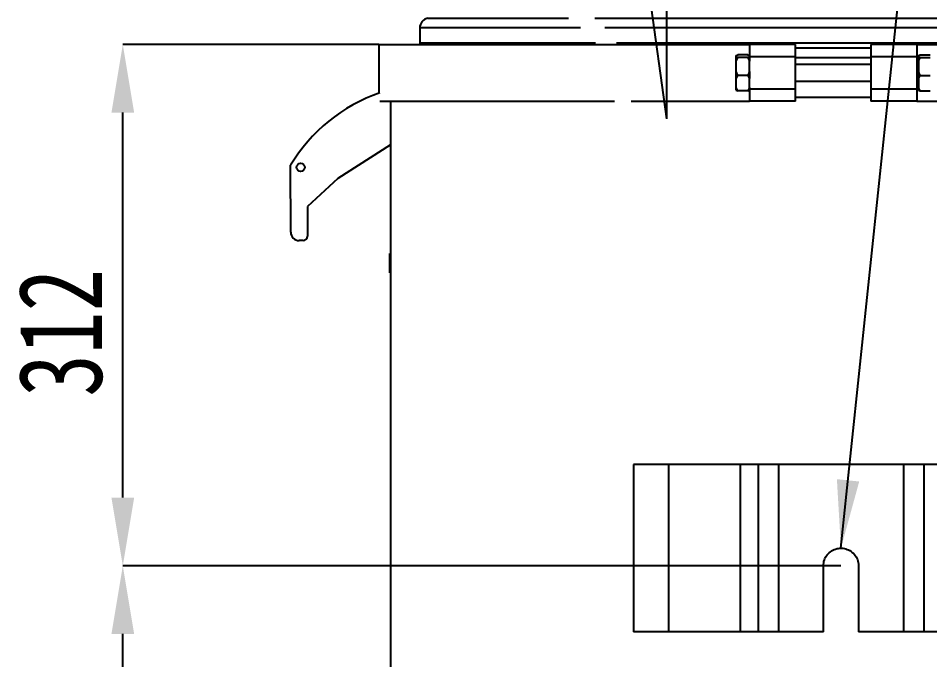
# Model space of a CAD drawing. Header units: millimetres. Extents: x 0 to 6631, y 0 to 4689.
# Drawn here: x 3225 to 3770, y 3175 to 3558 of the extents above; entities that cross this region are included whole.
import ezdxf

# ---------------------------------------------------------------- set-up
doc = ezdxf.new("R2010")
doc.units = ezdxf.units.MM
doc.header["$LTSCALE"] = 13
doc.linetypes.add('CENTERX2', pattern=[101.6, 63.5, -12.7, 12.7, -12.7])
for name, color, linetype in [('中心线', 1, 'CENTERX2'), ('几何体', 7, 'Continuous'), ('尺寸', 3, 'Continuous'), ('注释', 2, 'Continuous'), ('草图直线', 1, 'Continuous')]:
    doc.layers.add(name, color=color, linetype=linetype)
doc.styles.add('SLDTEXTSTYLE0', font='hyswlongfangsong.ttf')
doc.styles.get("Standard").update_dxf_attribs({"font": 'gbenor.shx', "bigfont": 'gbcbig.shx'})
doc.dimstyles.new('SLDDIMSTYLE0', dxfattribs={"dimtxt": 50, "dimasz": 40.8, "dimexe": 0, "dimexo": 0.0625, "dimgap": 12.5, "dimtad": 2, "dimdec": 0, "dimrnd": 1e-09, "dimzin": 12, "dimdsep": 46, "dimtxsty": 'SLDTEXTSTYLE0', "dimsah": 1, "dimcen": 0.09, "dimadec": 0, "dimazin": 3, "dimtfac": 1, "dimtdec": 0, "dimtmove": 0, "dimatfit": 0, "dimfxl": 1, "dimfrac": 2, "dimtolj": 1, "dimtzin": 12, "dimarcsym": 0})
doc.dimstyles.new('SLDDIMSTYLE1', dxfattribs={"dimtxt": 50, "dimasz": 40.8, "dimexe": 0, "dimexo": 0.0625, "dimgap": 12.5, "dimtad": 2, "dimdec": 0, "dimrnd": 1e-09, "dimzin": 12, "dimdsep": 46, "dimtxsty": 'SLDTEXTSTYLE0', "dimsah": 1, "dimcen": 0.09, "dimadec": 0, "dimazin": 3, "dimtfac": 1, "dimtdec": 0, "dimtofl": 0, "dimtmove": 0, "dimatfit": 3, "dimfxl": 1, "dimfrac": 2, "dimtolj": 1, "dimtzin": 12, "dimarcsym": 0})
doc.dimstyles.new('SLDDIMSTYLE2', dxfattribs={"dimtxt": 0.18, "dimasz": 40.8, "dimexe": 0, "dimexo": 0.0625, "dimgap": 0, "dimtad": 0, "dimtih": 1, "dimtoh": 1, "dimdec": 0, "dimrnd": 1e-09, "dimzin": 0, "dimdsep": 46, "dimtxsty": 'Standard', "dimsah": 1, "dimcen": 0.09, "dimadec": 0, "dimazin": 0, "dimtfac": 40.8, "dimtdec": 0, "dimtofl": 0, "dimtmove": 0, "dimatfit": 3, "dimfxl": 1, "dimfrac": 2, "dimtolj": 1, "dimtzin": 0, "dimarcsym": 0})

# ---------------------------------------------------------------- blocks, each defined once
blk = doc.blocks.new('*D25')
at = {"layer": 'Defpoints', "color": 0, "transparency": 16777216}
for p in [(3575.32, 3897.11), (3560.01, 3872.12), (3612.56, 3859.97), (3612.56, 3498.23), (3612.56, 3498.23)]:
    blk.add_point(p, dxfattribs=at)
at = {"layer": '尺寸', "color": 0, "lineweight": -2, "transparency": 16777216}
for p, q in [((3560.01, 3872.18), (3556.81, 3894.95)), ((3612.56, 3860.03), (3612.56, 3898.85))]:
    blk.add_line(p, q, dxfattribs=at)
for start, end in [(78.3245, 84.1623), (103.8377, 109.6755)]:
    blk.add_arc((3612.56, 3498.23), 400.61, start, end, dxfattribs=at)
at = {"layer": '尺寸', "color": 0, "transparency": 16777216}
for points in [[(3652.96, 3889.98), (3653.65, 3903.56), (3612.56, 3898.85)], [(3515.46, 3893.9), (3518.03, 3880.54), (3556.81, 3894.95)]]:
    blk.add_solid(points, dxfattribs=at)
at = {"layer": '尺寸', "color": 0, "transparency": 16777216, "insert": (3573.67, 3960.08), "char_height": 50, "attachment_point": 1, "rotation": 2.5305, "style": 'SLDTEXTSTYLE0'}
blk.add_mtext('\\A1;8°', dxfattribs=at)
blk = doc.blocks.new('*D26')
at = {"layer": 'Defpoints', "color": 0, "transparency": 16777216}
for p in [(3287.37, 3542.69), (3440.37, 3542.69), (3716.52, 3230.97)]:
    blk.add_point(p, dxfattribs=at)
at = {"layer": '尺寸', "color": 0, "lineweight": -2, "transparency": 16777216}
for p, q in [((3440.31, 3542.69), (3287.37, 3542.69)), ((3287.37, 3271.77), (3287.37, 3501.89)), ((3716.45, 3230.97), (3287.37, 3230.97))]:
    blk.add_line(p, q, dxfattribs=at)
at = {"layer": '尺寸', "color": 0, "transparency": 16777216}
for points in [[(3280.57, 3501.89), (3294.17, 3501.89), (3287.37, 3542.69)], [(3280.57, 3271.77), (3294.17, 3271.77), (3287.37, 3230.97)]]:
    blk.add_solid(points, dxfattribs=at)
at = {"layer": '尺寸', "color": 0, "transparency": 16777216, "insert": (3224.87, 3370.28), "char_height": 50, "attachment_point": 2, "rotation": 90, "style": 'SLDTEXTSTYLE0'}
blk.add_mtext('\\A1;312', dxfattribs=at)
blk = doc.blocks.new('*D27')
at = {"layer": 'Defpoints', "color": 0, "transparency": 16777216}
for p in [(3287.37, 3230.97), (3716.52, 3230.97), (3716.52, 2730.97)]:
    blk.add_point(p, dxfattribs=at)
at = {"layer": '尺寸', "color": 0, "lineweight": -2, "transparency": 16777216}
for p, q in [((3716.45, 3230.97), (3287.37, 3230.97)), ((3287.37, 2771.77), (3287.37, 3190.17)), ((3716.45, 2730.97), (3287.37, 2730.97))]:
    blk.add_line(p, q, dxfattribs=at)
at = {"layer": '尺寸', "color": 0, "transparency": 16777216}
for points in [[(3280.57, 3190.17), (3294.17, 3190.17), (3287.37, 3230.97)], [(3280.57, 2771.77), (3294.17, 2771.77), (3287.37, 2730.97)]]:
    blk.add_solid(points, dxfattribs=at)
at = {"layer": '尺寸', "color": 0, "transparency": 16777216, "insert": (3224.87, 2994.56), "char_height": 50, "attachment_point": 2, "rotation": 90, "style": 'SLDTEXTSTYLE0'}
blk.add_mtext('\\A1;500', dxfattribs=at)

msp = doc.modelspace()

# ---------------------------------------------------------------- linework, layer by layer
at = {"layer": '中心线'}
msp.add_line((3612.56, 3498.23), (3560.01, 3872.12), dxfattribs=at)
at = {"layer": '几何体'}
for p, q in [((3469.4, 3558.35), (3553.74, 3558.35)), ((3569.5, 3558.35), (3954.35, 3558.35)), ((3464.87, 3552.53), (3464.87, 3543.69)), ((3560.98, 3552.53), (3464.87, 3552.53)), ((3958.87, 3552.53), (3575.36, 3552.53)), ((3440.37, 3542.69), (3440.37, 3513.49)), ((3440.37, 3542.69), (3661.87, 3542.69)), ((3464.87, 3543.69), (3569.79, 3543.69)), ((3582.32, 3543.69), (3958.87, 3543.69)), ((3689.37, 3542.69), (3661.87, 3542.69)), ((3661.87, 3542.69), (3661.87, 3535.52)), ((3689.37, 3535.35), (3689.37, 3542.69)), ((3761.87, 3542.69), (3734.37, 3542.69)), ((3734.37, 3542.69), (3734.37, 3535.35)), ((3761.87, 3542.69), (3983.37, 3542.69)), ((3761.87, 3542.69), (3761.87, 3535.35)), ((3653.87, 3536.04), (3654.87, 3536.36)), ((3653.87, 3535.16), (3653.87, 3536.04)), ((3660.87, 3536.36), (3654.87, 3536.36)), ((3660.87, 3536.36), (3661.87, 3536.04)), ((3661.87, 3535.16), (3661.87, 3535.52)), ((3689.37, 3535.35), (3661.87, 3535.35)), ((3689.37, 3540.69), (3734.37, 3540.69)), ((3689.37, 3516.03), (3689.37, 3535.35)), ((3761.87, 3535.35), (3734.37, 3535.35)), ((3734.37, 3535.35), (3734.37, 3516.03)), ((3761.87, 3535.35), (3761.87, 3516.03)), ((3762.87, 3536.04), (3763.87, 3536.36)), ((3762.87, 3536.04), (3762.87, 3535.16)), ((3763.87, 3536.36), (3769.87, 3536.36)), ((3654.87, 3534.84), (3653.87, 3535.16)), ((3653.87, 3532.61), (3653.87, 3535.16)), ((3653.87, 3532.61), (3654.87, 3534.84)), ((3653.87, 3526.41), (3653.87, 3532.61)), ((3660.87, 3534.84), (3654.87, 3534.84)), ((3661.87, 3535.16), (3660.87, 3534.84)), ((3660.87, 3534.84), (3661.87, 3532.61)), ((3661.87, 3535.16), (3661.87, 3532.61)), ((3661.87, 3526.41), (3661.87, 3532.61)), ((3734.37, 3534.69), (3689.37, 3534.69)), ((3734.37, 3530.69), (3689.37, 3530.69)), ((3762.87, 3530.69), (3761.87, 3530.69)), ((3763.87, 3534.84), (3762.87, 3535.16)), ((3762.87, 3532.61), (3762.87, 3535.16)), ((3762.87, 3532.61), (3763.87, 3534.84)), ((3762.87, 3532.61), (3762.87, 3526.41)), ((3763.87, 3534.84), (3769.87, 3534.84)), ((3654.87, 3524.17), (3653.87, 3526.41)), ((3653.87, 3522.25), (3653.87, 3526.41)), ((3661.87, 3526.41), (3660.87, 3524.17)), ((3661.87, 3526.41), (3661.87, 3522.25)), ((3763.87, 3524.17), (3762.87, 3526.41)), ((3762.87, 3522.25), (3762.87, 3526.41)), ((3653.87, 3522.25), (3654.87, 3524.17)), ((3653.87, 3516.94), (3653.87, 3522.25)), ((3660.87, 3524.17), (3654.87, 3524.17)), ((3660.87, 3524.17), (3661.87, 3522.25)), ((3661.87, 3516.94), (3661.87, 3522.25)), ((3689.37, 3520.69), (3734.37, 3520.69)), ((3761.87, 3520.69), (3762.87, 3520.69)), ((3762.87, 3522.25), (3763.87, 3524.17)), ((3762.87, 3522.25), (3762.87, 3516.94)), ((3763.87, 3524.17), (3769.87, 3524.17)), ((3654.87, 3515.02), (3653.87, 3516.94)), ((3653.87, 3515.34), (3653.87, 3516.94)), ((3653.87, 3515.34), (3654.87, 3515.02)), ((3660.87, 3515.02), (3654.87, 3515.02)), ((3661.87, 3516.94), (3660.87, 3515.02)), ((3660.87, 3515.02), (3661.87, 3515.34)), ((3661.87, 3516.94), (3661.87, 3515.34)), ((3689.37, 3516.03), (3661.87, 3516.03)), ((3661.87, 3515.34), (3661.87, 3508.69)), ((3689.37, 3508.69), (3689.37, 3516.03)), ((3761.87, 3516.03), (3734.37, 3516.03)), ((3734.37, 3516.03), (3734.37, 3508.69)), ((3761.87, 3516.03), (3761.87, 3508.69)), ((3763.87, 3515.02), (3762.87, 3516.94)), ((3762.87, 3515.34), (3762.87, 3516.94)), ((3762.87, 3515.34), (3763.87, 3515.02)), ((3763.87, 3515.02), (3769.87, 3515.02)), ((3440.94, 3508.69), (3581.13, 3508.69)), ((3447.37, 3508.69), (3447.37, 3482.7)), ((3591.23, 3508.69), (3661.87, 3508.69)), ((3689.37, 3508.69), (3661.87, 3508.69)), ((3689.37, 3511.15), (3734.37, 3511.15)), ((3761.87, 3508.69), (3734.37, 3508.69)), ((3761.87, 3508.69), (3982.81, 3508.69)), ((3447.37, 3482.7), (3415.94, 3462.55)), ((3447.37, 3482.7), (3447.37, 2595.19)), ((3387.75, 3430.4), (3387.57, 3470.4)), ((3415.94, 3462.55), (3397.68, 3445.86)), ((3397.68, 3445.86), (3397.76, 3428.1)), ((3395.11, 3425.43), (3392.77, 3425.42)), ((3446.89, 3406.19), (3446.89, 3417.69)), ((3446.89, 3417.69), (3447.37, 3417.69)), ((3447.37, 3406.19), (3446.89, 3406.19)), ((3592.65, 3291.47), (3592.65, 3191.47)), ((3613.45, 3291.47), (3592.65, 3291.47)), ((3613.45, 3291.47), (3613.45, 3191.47)), ((3656.36, 3291.47), (3613.45, 3291.47)), ((3656.36, 3291.47), (3656.36, 3191.47)), ((3667.01, 3291.47), (3656.36, 3291.47)), ((3667.01, 3291.47), (3667.01, 3191.47)), ((3679.2, 3291.47), (3667.01, 3291.47)), ((3679.2, 3291.47), (3679.2, 3191.47)), ((3753.83, 3291.47), (3679.2, 3291.47)), ((3753.83, 3291.47), (3753.83, 3191.47)), ((3766.02, 3291.47), (3753.83, 3291.47)), ((3766.02, 3291.47), (3766.02, 3191.47)), ((3776.68, 3291.47), (3766.02, 3291.47)), ((3706.02, 3191.47), (3706.02, 3230.97)), ((3727.02, 3230.97), (3727.02, 3191.47)), ((3613.45, 3191.47), (3592.65, 3191.47)), ((3656.36, 3191.47), (3613.45, 3191.47)), ((3667.01, 3191.47), (3656.36, 3191.47)), ((3679.2, 3191.47), (3667.01, 3191.47)), ((3706.02, 3191.47), (3679.2, 3191.47)), ((3753.83, 3191.47), (3727.02, 3191.47)), ((3766.02, 3191.47), (3753.83, 3191.47)), ((3776.68, 3191.47), (3766.02, 3191.47))]:
    msp.add_line(p, q, dxfattribs=at)
at = {"layer": '几何体', "flags": 128}
msp.add_lwpolyline([(3464.87, 3543.69), (3464.82, 3543.1), (3464.7, 3542.69)], dxfattribs=at)
at = {"layer": '几何体'}
msp.add_circle((3393.65, 3469.21), 2.5, dxfattribs=at)
for centre, radius, start, end in [((3470.87, 3552.53), 6, 104.2637, 180), ((3473.42, 3419.11), 100, 108.9546, 149.1463), ((3392.75, 3430.42), 5, 180.2521, 270.2521), ((3395.1, 3428.09), 2.66, 270.2521, 0.2521)]:
    msp.add_arc(centre, radius, start, end, dxfattribs=at)
msp.add_open_spline([(3706.02, 3230.97), (3706.13, 3232.15), (3706.36, 3234.5), (3708.16, 3237.63), (3710.81, 3240.03), (3714.14, 3241.4), (3717.72, 3241.6), (3721.16, 3240.61), (3724.08, 3238.54), (3726.15, 3235.62), (3726.95, 3232.92), (3727, 3231.36), (3727.02, 3230.97)], degree=3, knots=[0, 0, 0, 0, 0.106934, 0.213852, 0.321172, 0.428759, 0.53591, 0.642607, 0.749532, 0.857015, 0.964521, 1, 1, 1, 1], dxfattribs=at)
at = {"layer": '草图直线'}
msp.add_line((3612.56, 3498.23), (3612.56, 3859.97), dxfattribs=at)

# ---------------------------------------------------------------- dimensions: what is measured, and where the dimension line sits
at = {"layer": '尺寸'}
dim = msp.add_angular_dim_2l(base=(3575.32, 3897.11), line1=((3612.56, 3859.97), (3612.56, 3498.23)), line2=((3560.01, 3872.12), (3612.56, 3498.23)), dimstyle='SLDDIMSTYLE1', dxfattribs=at)
dim.commit()
dim.dimension.update_dxf_attribs({"geometry": '*D25', "text_midpoint": (3594.87, 3898.46), "dimtype": 162})
for base, p1, p2, picture, middle in [((3287.37, 3542.69), (3716.52, 3230.97), (3440.37, 3542.69), '*D26', (3287.37, 3370.28)), ((3287.37, 3230.97), (3716.52, 2730.97), (3716.52, 3230.97), '*D27', (3287.37, 2994.56))]:
    dim = msp.add_linear_dim(base=base, p1=p1, p2=p2, angle=90, dimstyle='SLDDIMSTYLE0', dxfattribs=at)
    dim.commit()
    dim.dimension.update_dxf_attribs({"geometry": picture, "text_midpoint": middle, "dimtype": 160})

# ---------------------------------------------------------------- leaders
at = {"layer": '注释'}
msp.add_leader([(3716.52, 3241.47), (3798.1, 4018.77)], dimstyle='SLDDIMSTYLE2', dxfattribs=at)

doc.saveas('drawing.dxf')
